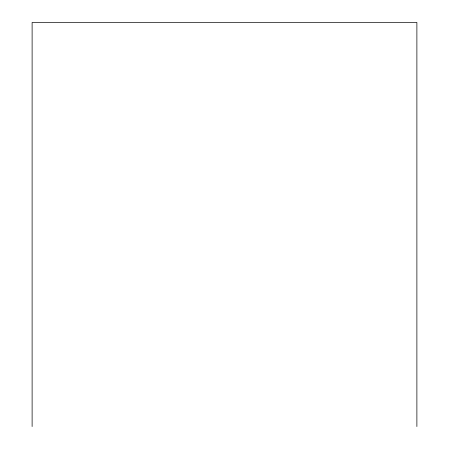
<?xml version="1.0" encoding="UTF-8"?>
<svg xmlns="http://www.w3.org/2000/svg" width="449" height="449" viewBox="0 0 449 449"><rect width="100%" height="100%" fill="white"/><g stroke="black" fill="none" stroke-linecap="round" stroke-linejoin="round"><path stroke-width="0.67" d="M416.885 426.55L416.885 22.45L32.115 22.45L32.115 426.55"/></g></svg>
